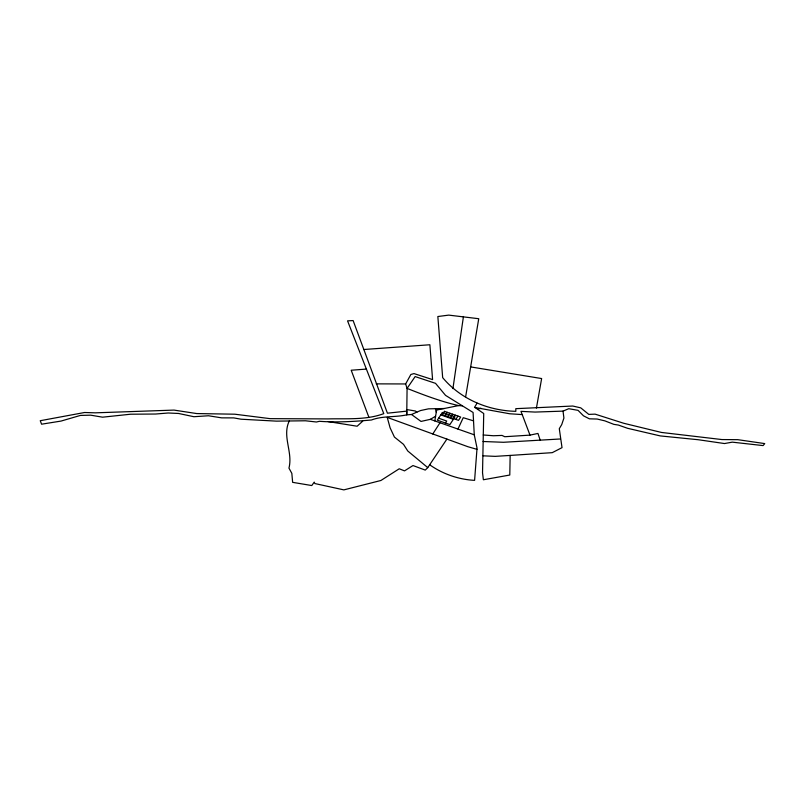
<?xml version="1.0" encoding="UTF-8"?>
<svg xmlns="http://www.w3.org/2000/svg" width="805" height="805" viewBox="0 0 805 805"><rect width="100%" height="100%" fill="white"/><g stroke="black" fill="none" stroke-linecap="round" stroke-linejoin="round"><path stroke-width="1.21" d="M465.662 396.684L478.744 318.72L448.757 315.117L437.85 316.526L442.67 377.646C460.601 399.139 488.051 410.701 515.824 411.325L515.804 408.668L572.758 406.032L580.767 407.863L588.797 414.394L595.106 414.142L623.764 423.279L661.469 432.446L721.954 439.56L737.783 439.671L764.75 443.595L763.1 445.588L732.298 442.156L724.49 443.545L698.358 439.741L660.231 435.908L627.628 428.31L618.331 425.05L613.833 424.356L604.897 420.874L597.159 419.033L589.351 418.821L583.504 415.833L578.05 410.349L568.743 408.699L563.027 411.124L563.913 418.067L561.729 424.587L559.294 428.683L562.021 447.65L552.25 452.662L510.159 455.429L509.786 475.031L483.382 479.76L482.527 472.766L483.725 413.529L474.95 407.461M429.679 464.757C442.659 474.004 458.719 479.539 474.598 480.354L477.043 448.123L474.266 434.811L473.088 412.472L445.537 395.356L435.535 383.341L415.139 376.579L407.078 388.392L406.746 414.857C395.024 417.453 382.657 415.712 371.447 419.999C354.21 421.528 336.862 422.595 319.424 421.297L316.435 422.001L305.477 420.784L276.427 421.136L241.057 419.204L233.772 417.896L221.627 417.855L208.465 415.762L193.914 416.718L178.559 413.468L168.215 412.995L155.566 414.032L130.611 414.213L102.567 417.181L90.703 415.169L80.409 415.42L61.019 421.075L41.578 424.195L40.25 420.713L84.575 412.502L95.312 412.834L174.031 410.097L196.702 413.559L234.819 414.203L270.098 418.65L327.846 418.912C346.472 418.419 366.013 420.25 383.774 413.639L347.559 320.863L353.123 320.571L387.426 413.196L406.787 411.124L406.746 414.857L411.526 414.484L420.512 410.56L428.451 408.849L444.249 408.507M452.923 388.594L463.459 316.476M434.791 420.904L436.652 410.047L458.578 405.589L462.221 405.861M536.412 408.115L541.634 378.551L470.653 366.909M289.257 420.975C281.881 436.411 293.101 452.118 288.955 468.118L291.833 473.36L292.638 482.346L311.797 485.546L314.242 482.104L314.805 483.543L343.866 489.883L380.916 480.484L399.24 468.782L404.513 470.875L412.985 465.552L425.271 470.1L427.757 467.625L446.896 439.107M411.526 414.484L421.005 421.428L430.343 419.335L457.954 429.075L463.237 417.704L473.531 420.854M458.578 405.589C440.969 401.524 423.963 395.114 407.078 388.392L405.64 383.955L410.862 374.486L414.001 373.59L432.587 379.598L429.88 344.761L363.709 349.521M477.043 403.174L474.517 407.4L509.716 413.77L522.224 414.595L529.992 435.123L537.951 433.442L540.135 439.983M432.778 433.986L440.023 422.746M444.984 415.571L447.167 412.281M447.691 416.527L449.864 413.237M445.417 423.028L446.725 421.055L438.604 418.187M450.398 417.483L452.571 414.193M453.104 418.439L455.278 415.149M455.811 419.395L457.985 416.105M362.713 421.166L357.138 426.227L328.339 421.609M430.343 419.335L435.596 416.235M477.747 409.182L480.867 408.236M366.376 369.082L351.201 370.23L368.932 417.413M529.992 435.123L504.775 436.723L502.018 435.425L493.465 435.747L483.221 434.982M510.159 455.429L495.256 456.355L483.131 455.831M560.3 438.977L503.447 442.287L483.07 441.502M563.027 411.124L535.063 412.069L520.966 411.365L522.224 414.595M376.257 383.864L405.64 383.955M406.807 409.574L415.35 410.993L416.879 412.241M476.963 449.341L467.866 446.705L387.225 417.393L390.103 427.817L394.42 437.065L403.516 444.35L407.763 450.991L427.757 467.625M457.954 429.075L474.266 434.811M440.788 414.897L453.356 419.335M435.445 408.759L436.28 412.241M442.388 412.472L437.306 420.16L449.874 424.597L454.966 416.91L442.388 412.472M444.461 411.335L442.287 414.615L458.518 420.351L460.691 417.06L444.461 411.335"/></g></svg>
